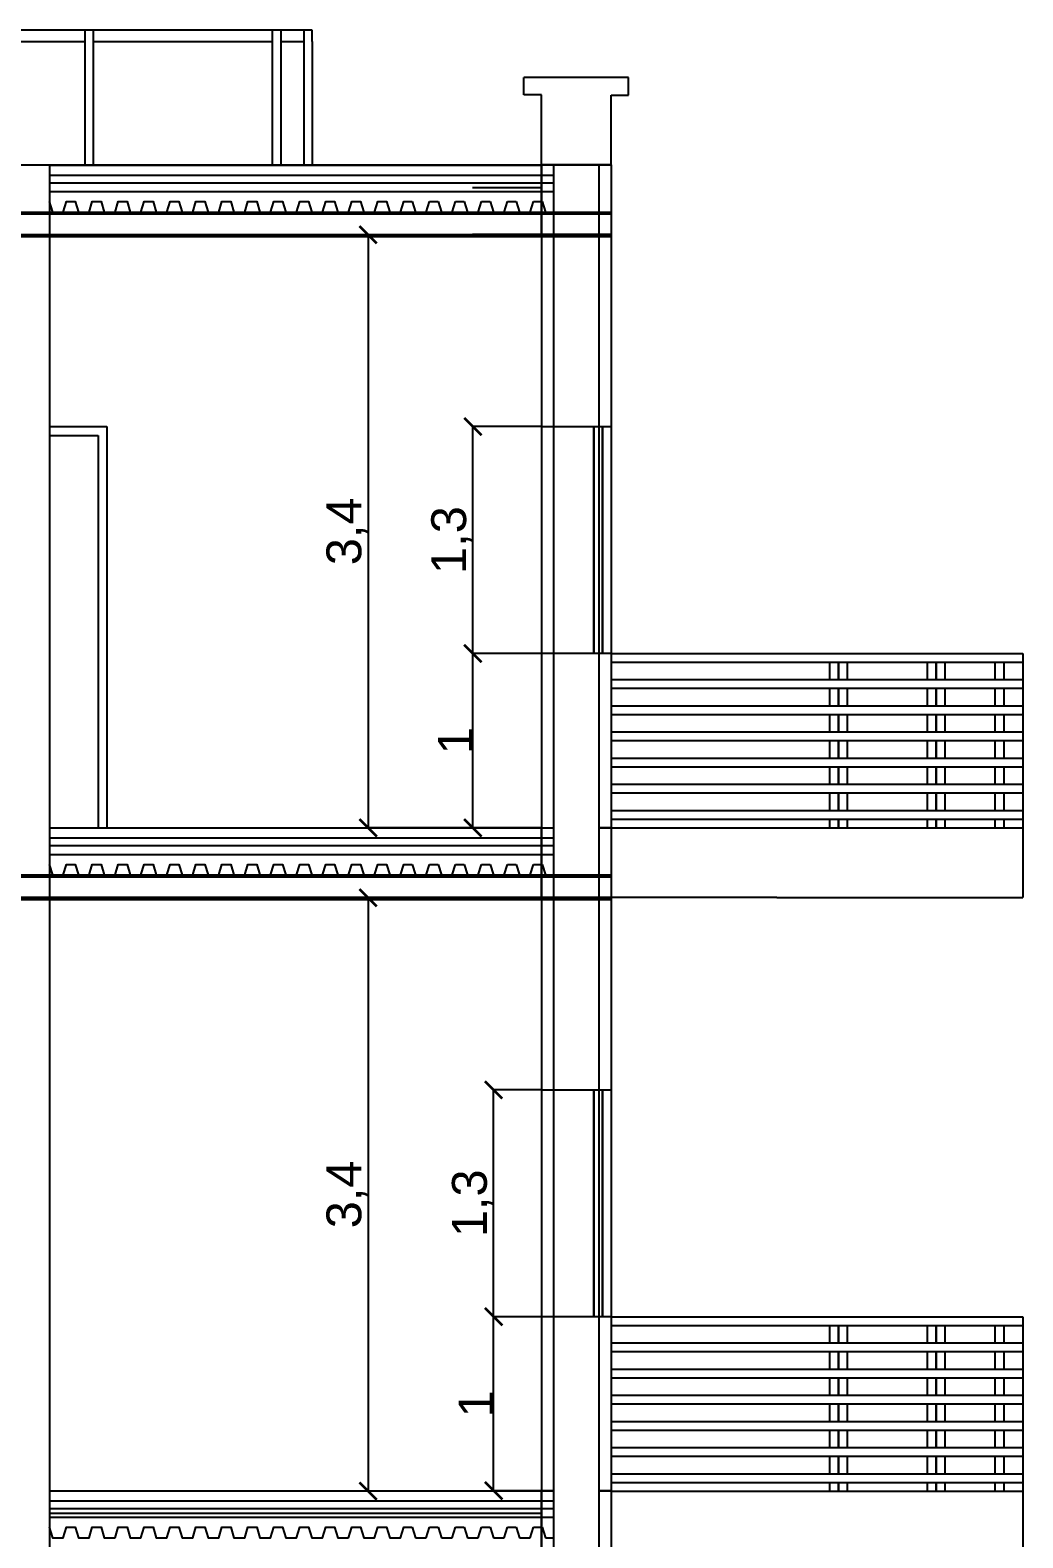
# Model space of a CAD drawing. Header units: millimetres. Extents: x 2459 to 3981, y 1231 to 4850.
# Drawn here: x 3828.92 to 3834.61, y 1247.75 to 1256.39 of the extents above; entities that cross this region are included whole.
import ezdxf

# ---------------------------------------------------------------- set-up
doc = ezdxf.new("R2010")
doc.units = ezdxf.units.MM
doc.styles.get("Standard").update_dxf_attribs({"font": 'arial.ttf'})
doc.dimstyles.new('Copia di ISO-25', dxfattribs={"dimtxt": 0.2, "dimasz": 0.1, "dimexe": 0, "dimexo": 0, "dimgap": 0, "dimtad": 3, "dimtxsty": 'Standard', "dimblk": 'ARCHTICK', "dimcen": -2.5, "dimclrd": 256, "dimclre": 256, "dimclrt": 256, "dimadec": 0, "dimazin": 0, "dimtfac": 1, "dimtmove": 2, "dimatfit": 3, "dimldrblk": 'ARCHTICK', "dimfxl": 1, "dimfxlon": 1, "dimtfillclr": 256, "dimlwd": -1, "dimlwe": -1, "dimarcsym": 0})

# ---------------------------------------------------------------- blocks, each defined once
blk = doc.blocks.new('_ArchTick')
at = {"color": 0, "linetype": 'ByBlock', "const_width": 0.15}
blk.add_lwpolyline([(-0.5, -0.5), (0.5, 0.5)], dxfattribs=at)
blk = doc.blocks.new('*D671')
at = {"ltscale": 0.01, "transparency": 16777216}
for p, q in [((3831.8548, 1251.4149), (3830.8616, 1251.4149)), ((3830.8616, 1251.4149), (3830.8616, 1248.0131)), ((3831.8548, 1248.0131), (3830.8616, 1248.0131))]:
    blk.add_line(p, q, dxfattribs=at)
at = {"layer": 'Defpoints', "color": 0, "linetype": 'Continuous', "lineweight": -3, "ltscale": 0.01, "transparency": 16777216}
for p in [(3831.8548, 1251.4149), (3830.8616, 1248.0131), (3831.8548, 1248.0131)]:
    blk.add_point(p, dxfattribs=at)
at = {"linetype": 'Continuous', "ltscale": 0.01, "transparency": 16777216, "xscale": 0.1, "yscale": 0.1, "zscale": 0.1}
for p, rotation in [((3830.8616, 1251.4149), 90), ((3830.8616, 1248.0131), 270)]:
    blk.add_blockref('_ArchTick', p, dxfattribs=dict(at, rotation=rotation))
at = {"linetype": 'Continuous', "lineweight": -3, "ltscale": 0.01, "transparency": 16777216, "insert": (3830.7415, 1249.714), "char_height": 0.2, "attachment_point": 5, "rotation": 90}
blk.add_mtext('3,4', dxfattribs=at)

msp = doc.modelspace()

# ---------------------------------------------------------------- linework, layer by layer
for p, q in [((3830.531861, 1256.388099), (3825.869755, 1256.388099)), ((3828.150179, 1256.323731), (3829.237437, 1256.323731)), ((3829.237437, 1256.388099), (3829.237437, 1256.323731)), ((3829.237437, 1256.323731), (3829.237437, 1255.615574)), ((3829.286566, 1256.388099), (3829.286566, 1256.323731)), ((3829.286566, 1256.323731), (3829.286566, 1255.615574)), ((3829.286566, 1256.323731), (3830.311733, 1256.323731)), ((3830.311733, 1256.388099), (3830.311733, 1256.323731)), ((3830.311733, 1256.323731), (3830.311733, 1255.615574)), ((3830.360862, 1256.388099), (3830.360862, 1256.323731)), ((3830.360862, 1256.323731), (3830.360862, 1255.615574)), ((3830.360862, 1256.323731), (3830.492598, 1256.323731)), ((3830.492598, 1256.388099), (3830.492598, 1256.323731)), ((3830.492598, 1256.323731), (3830.492598, 1255.615574)), ((3830.541727, 1256.388099), (3830.531861, 1256.388099)), ((3830.541727, 1256.323731), (3830.541727, 1256.388099)), ((3830.541727, 1256.323731), (3830.541727, 1255.615574)), ((3829.034815, 1255.615109), (3831.924815, 1255.615109)), ((3829.034815, 1255.557294), (3829.740302, 1255.557294)), ((3829.740302, 1255.557294), (3831.078851, 1255.557294)), ((3831.078851, 1255.557294), (3831.924815, 1255.557294)), ((3832.254815, 1255.616117), (3831.854815, 1255.616117)), ((3831.854815, 1255.616117), (3832.254815, 1255.616117)), ((3831.854815, 1255.216117), (3831.854815, 1255.616117)), ((3831.854815, 1255.615109), (3831.854815, 1255.355109)), ((3831.854815, 1255.615109), (3831.924815, 1255.615109)), ((3832.184815, 1255.615109), (3832.254815, 1255.615109)), ((3832.184815, 1255.615109), (3832.254815, 1255.615109)), ((3832.254815, 1255.616117), (3832.254815, 1255.216117)), ((3832.254815, 1255.615233), (3832.254815, 1255.215233)), ((3832.254815, 1255.615233), (3832.254815, 1255.215233)), ((3832.254815, 1255.615109), (3832.254815, 1255.215109)), ((3829.034815, 1255.513251), (3829.740302, 1255.513251)), ((3829.034815, 1255.463101), (3829.740302, 1255.463101)), ((3829.740302, 1255.513251), (3831.078851, 1255.513251)), ((3829.740302, 1255.463101), (3831.078851, 1255.463101)), ((3831.078851, 1255.513251), (3831.924815, 1255.513251)), ((3831.078851, 1255.463101), (3831.924815, 1255.463101)), ((3831.078851, 1255.405719), (3831.115045, 1255.405719)), ((3831.115045, 1255.405719), (3831.133632, 1255.345233)), ((3831.194965, 1255.345233), (3831.213553, 1255.405719)), ((3831.213553, 1255.405719), (3831.263892, 1255.405719)), ((3831.263892, 1255.405719), (3831.28248, 1255.345233)), ((3831.343813, 1255.345233), (3831.3624, 1255.405719)), ((3831.3624, 1255.405719), (3831.41274, 1255.405719)), ((3831.41274, 1255.405719), (3831.431327, 1255.345233)), ((3831.492661, 1255.345233), (3831.511248, 1255.405719)), ((3831.511248, 1255.405719), (3831.561588, 1255.405719)), ((3831.561588, 1255.405719), (3831.580175, 1255.345233)), ((3831.641509, 1255.345233), (3831.660096, 1255.405719)), ((3831.660096, 1255.405719), (3831.710436, 1255.405719)), ((3831.710436, 1255.405719), (3831.729023, 1255.345233)), ((3831.790356, 1255.345233), (3831.808943, 1255.405719)), ((3831.808943, 1255.405719), (3831.859283, 1255.405719)), ((3831.859283, 1255.405719), (3831.87787, 1255.345233)), ((3831.133632, 1255.345233), (3831.194965, 1255.345233)), ((3831.28248, 1255.345233), (3831.343813, 1255.345233)), ((3831.431327, 1255.345233), (3831.492661, 1255.345233)), ((3831.580175, 1255.345233), (3831.641509, 1255.345233)), ((3831.729023, 1255.345233), (3831.790356, 1255.345233)), ((3831.87787, 1255.345233), (3831.924815, 1255.345233)), ((3816.354815, 1255.215109), (3832.254815, 1255.215109)), ((3832.254815, 1255.215109), (3826.264815, 1255.215109)), ((3832.254815, 1255.216117), (3831.854815, 1255.216117)), ((3832.254815, 1255.216117), (3831.854815, 1255.216117)), ((3829.034815, 1251.815233), (3831.924815, 1251.815233)), ((3829.034815, 1251.815233), (3831.924815, 1251.815233)), ((3829.034815, 1251.757418), (3829.740302, 1251.757418)), ((3829.740302, 1251.757418), (3831.078851, 1251.757418)), ((3831.078851, 1251.757418), (3831.924815, 1251.757418)), ((3831.854815, 1251.415233), (3831.854815, 1251.815233)), ((3831.854815, 1251.815233), (3831.854815, 1251.555233)), ((3832.254815, 1251.815233), (3832.184815, 1251.815233)), ((3832.184815, 1251.815233), (3832.254815, 1251.815233)), ((3832.184815, 1251.815233), (3832.254815, 1251.815233)), ((3832.184815, 1251.815233), (3832.254815, 1251.815233)), ((3832.184815, 1251.815233), (3832.254815, 1251.815233)), ((3832.254815, 1251.815233), (3832.254815, 1251.415233)), ((3832.254815, 1251.815233), (3832.254815, 1251.415233)), ((3832.254815, 1251.815233), (3832.254815, 1251.415233)), ((3832.254815, 1251.815233), (3832.254815, 1251.415233)), ((3829.034815, 1251.713375), (3829.740302, 1251.713375)), ((3829.034815, 1251.663225), (3829.740302, 1251.663225)), ((3829.740302, 1251.713375), (3831.078851, 1251.713375)), ((3829.740302, 1251.663225), (3831.078851, 1251.663225)), ((3831.078851, 1251.713375), (3831.924815, 1251.713375)), ((3831.078851, 1251.663225), (3831.924815, 1251.663225)), ((3831.078851, 1251.605843), (3831.115045, 1251.605843)), ((3831.115045, 1251.605843), (3831.133632, 1251.545357)), ((3831.194965, 1251.545357), (3831.213553, 1251.605843)), ((3831.213553, 1251.605843), (3831.263892, 1251.605843)), ((3831.263892, 1251.605843), (3831.28248, 1251.545357)), ((3831.343813, 1251.545357), (3831.3624, 1251.605843)), ((3831.3624, 1251.605843), (3831.41274, 1251.605843)), ((3831.41274, 1251.605843), (3831.431327, 1251.545357)), ((3831.492661, 1251.545357), (3831.511248, 1251.605843)), ((3831.511248, 1251.605843), (3831.561588, 1251.605843)), ((3831.561588, 1251.605843), (3831.580175, 1251.545357)), ((3831.641509, 1251.545357), (3831.660096, 1251.605843)), ((3831.660096, 1251.605843), (3831.710436, 1251.605843)), ((3831.710436, 1251.605843), (3831.729023, 1251.545357)), ((3831.790356, 1251.545357), (3831.808943, 1251.605843)), ((3831.808943, 1251.605843), (3831.859283, 1251.605843)), ((3831.859283, 1251.605843), (3831.87787, 1251.545357)), ((3831.133632, 1251.545357), (3831.194965, 1251.545357)), ((3831.28248, 1251.545357), (3831.343813, 1251.545357)), ((3831.431327, 1251.545357), (3831.492661, 1251.545357)), ((3831.580175, 1251.545357), (3831.641509, 1251.545357)), ((3831.729023, 1251.545357), (3831.790356, 1251.545357)), ((3831.87787, 1251.545357), (3831.924815, 1251.545357)), ((3816.354815, 1251.415233), (3832.254815, 1251.415233)), ((3832.254815, 1251.415233), (3826.264815, 1251.415233)), ((3832.254815, 1251.415233), (3826.264815, 1251.415233)), ((3832.254815, 1251.415233), (3831.854815, 1251.415233)), ((3832.254815, 1251.415233), (3831.854815, 1251.415233)), ((3829.034815, 1248.015233), (3831.924815, 1248.015233)), ((3829.034815, 1247.957418), (3829.740302, 1247.957418)), ((3829.740302, 1247.957418), (3831.078851, 1247.957418)), ((3831.078851, 1247.957418), (3831.924815, 1247.957418)), ((3831.924815, 1248.015233), (3831.854815, 1248.015233)), ((3831.854815, 1248.015233), (3831.924815, 1248.015233)), ((3831.854815, 1247.615233), (3831.854815, 1248.015233)), ((3831.854815, 1248.015233), (3831.854815, 1247.755233)), ((3831.854815, 1248.015233), (3831.924815, 1248.015233)), ((3832.254815, 1248.015233), (3832.184815, 1248.015233)), ((3832.184815, 1248.015233), (3832.254815, 1248.015233)), ((3832.184815, 1248.015233), (3832.254815, 1248.015233)), ((3832.184815, 1248.015233), (3832.254815, 1248.015233)), ((3832.254815, 1248.015233), (3832.254815, 1247.615233)), ((3832.254815, 1248.015233), (3832.254815, 1247.615233)), ((3829.034815, 1247.913375), (3829.740302, 1247.913375)), ((3829.034815, 1247.863225), (3829.740302, 1247.863225)), ((3829.740302, 1247.913375), (3831.078851, 1247.913375)), ((3829.740302, 1247.863225), (3831.078851, 1247.863225)), ((3831.078851, 1247.913375), (3831.924815, 1247.913375)), ((3831.078851, 1247.863225), (3831.924815, 1247.863225)), ((3831.078851, 1247.805843), (3831.115045, 1247.805843)), ((3831.115045, 1247.805843), (3831.133632, 1247.745357)), ((3831.194965, 1247.745357), (3831.213553, 1247.805843)), ((3831.213553, 1247.805843), (3831.263892, 1247.805843)), ((3831.263892, 1247.805843), (3831.28248, 1247.745357)), ((3831.343813, 1247.745357), (3831.3624, 1247.805843)), ((3831.3624, 1247.805843), (3831.41274, 1247.805843)), ((3831.41274, 1247.805843), (3831.431327, 1247.745357)), ((3831.492661, 1247.745357), (3831.511248, 1247.805843)), ((3831.511248, 1247.805843), (3831.561588, 1247.805843)), ((3831.561588, 1247.805843), (3831.580175, 1247.745357)), ((3831.641509, 1247.745357), (3831.660096, 1247.805843)), ((3831.660096, 1247.805843), (3831.710436, 1247.805843)), ((3831.710436, 1247.805843), (3831.729023, 1247.745357)), ((3831.790356, 1247.745357), (3831.808943, 1247.805843)), ((3831.808943, 1247.805843), (3831.859283, 1247.805843)), ((3831.859283, 1247.805843), (3831.87787, 1247.745357)), ((3831.133632, 1247.745357), (3831.194965, 1247.745357)), ((3831.28248, 1247.745357), (3831.343813, 1247.745357)), ((3831.431327, 1247.745357), (3831.492661, 1247.745357)), ((3831.580175, 1247.745357), (3831.641509, 1247.745357)), ((3831.729023, 1247.745357), (3831.790356, 1247.745357)), ((3831.87787, 1247.745357), (3831.924815, 1247.745357))]:
    msp.add_line(p, q)
at = {"ltscale": 0.01}
for p, q in [((3832.354815, 1256.11614), (3831.754815, 1256.11614)), ((3831.754815, 1256.017047), (3831.754815, 1256.11614)), ((3832.354815, 1256.01614), (3832.354815, 1256.11614)), ((3831.854815, 1256.017047), (3831.754815, 1256.017047)), ((3831.854815, 1255.615233), (3831.854815, 1256.017047)), ((3832.254815, 1255.61614), (3832.254815, 1256.01614)), ((3832.254815, 1256.01614), (3832.354815, 1256.01614)), ((3816.354815, 1255.615233), (3832.254815, 1255.61614)), ((3825.869755, 1255.615776), (3831.459755, 1255.615465)), ((3825.869755, 1255.615776), (3831.854815, 1255.615776)), ((3829.034815, 1255.615109), (3831.924815, 1255.615109)), ((3829.034815, 1255.614955), (3831.854815, 1255.614798)), ((3831.854815, 1255.615776), (3831.854815, 1255.215776)), ((3831.854815, 1255.614798), (3831.854815, 1255.355109)), ((3832.184815, 1255.615109), (3832.254815, 1255.615109)), ((3832.254815, 1255.61614), (3832.254815, 1240.865233)), ((3831.459755, 1255.485776), (3831.854815, 1255.485776)), ((3832.254815, 1255.215109), (3815.954815, 1255.215109)), ((3832.254815, 1255.215233), (3816.354815, 1255.215233)), ((3825.869755, 1255.215776), (3831.459755, 1255.215776)), ((3831.854815, 1255.215233), (3830.861643, 1255.215233)), ((3830.861643, 1255.215233), (3830.861643, 1251.815233)), ((3831.854815, 1255.215776), (3831.459755, 1255.215776)), ((3831.854815, 1255.215233), (3831.854815, 1251.815233)), ((3829.034815, 1254.115233), (3829.364815, 1254.115233)), ((3829.364815, 1254.115233), (3829.364815, 1251.815233)), ((3829.364815, 1254.115233), (3829.364815, 1251.815233)), ((3831.854815, 1254.115233), (3831.462404, 1254.115233)), ((3831.462404, 1252.815233), (3831.462404, 1254.115233)), ((3831.854815, 1254.115233), (3832.254815, 1254.115233)), ((3832.154815, 1254.115233), (3832.154815, 1252.815233)), ((3832.154815, 1252.815233), (3832.154815, 1254.115233)), ((3832.204815, 1254.115233), (3832.204815, 1252.815233)), ((3832.204815, 1252.815233), (3832.204815, 1254.115233)), ((3832.254815, 1254.115233), (3832.254815, 1252.815233)), ((3829.034815, 1254.065233), (3829.314815, 1254.065233)), ((3829.314815, 1254.065233), (3829.314815, 1251.815233)), ((3831.854815, 1252.815233), (3831.462404, 1252.815233)), ((3831.462404, 1251.815233), (3831.462404, 1252.815233)), ((3831.854815, 1252.815233), (3831.462404, 1252.815233)), ((3832.254815, 1252.815233), (3831.854815, 1252.815233)), ((3832.254815, 1252.815233), (3834.614815, 1252.815233, 1)), ((3833.507968, 1252.815233, 0.101277), (3833.557968, 1252.815233, 0.101277)), ((3833.557968, 1252.815233, 0.101277), (3833.607968, 1252.815233, 0.101277)), ((3834.067976, 1252.815233, 0.101277), (3834.117976, 1252.815233, 0.101277)), ((3834.117976, 1252.815233, 0.101277), (3834.167976, 1252.815233, 0.101277)), ((3834.455772, 1252.815233, 0.101277), (3834.505772, 1252.815233, 0.101277)), ((3834.614815, 1252.815233, 1), (3834.614815, 1251.415233, 1)), ((3832.254815, 1252.765233), (3833.154815, 1252.765233, 0.381356)), ((3833.154815, 1252.765233, 0.381356), (3833.204815, 1252.765233, 0.402542)), ((3833.204815, 1252.765233, 0.402542), (3834.614815, 1252.765233, 1)), ((3833.507968, 1252.665233, 0.251231), (3833.507968, 1252.765233, 0.151262)), ((3833.557968, 1252.765233, 0.102336), (3833.557968, 1252.665233, 0.104454)), ((3833.557968, 1252.665233, 0.251231), (3833.557968, 1252.765233, 0.151262)), ((3833.607968, 1252.765233, 0.102336), (3833.607968, 1252.665233, 0.104454)), ((3834.067976, 1252.665233, 0.251231), (3834.067976, 1252.765233, 0.151262)), ((3834.117976, 1252.765233, 0.102336), (3834.117976, 1252.665233, 0.104454)), ((3834.117976, 1252.665233, 0.251231), (3834.117976, 1252.765233, 0.151262)), ((3834.167976, 1252.765233, 0.102336), (3834.167976, 1252.665233, 0.104454)), ((3834.455772, 1252.665233, 0.251231), (3834.455772, 1252.765233, 0.151262)), ((3834.505772, 1252.765233, 0.102336), (3834.505772, 1252.665233, 0.104454)), ((3832.254815, 1252.665233), (3833.154815, 1252.665233, 0.381356)), ((3832.254815, 1252.665233), (3833.154815, 1252.665233, 0.381356)), ((3832.254815, 1252.615233), (3833.154815, 1252.615233, 0.381356)), ((3833.154815, 1252.665233, 0.381356), (3833.204815, 1252.665233, 0.402542)), ((3833.154815, 1252.615233, 0.381356), (3833.204815, 1252.615233, 0.402542)), ((3833.204815, 1252.665233, 0.402542), (3834.614815, 1252.665233, 1)), ((3833.204815, 1252.665233, 0.402542), (3834.614815, 1252.665233, 1)), ((3833.204815, 1252.615233, 0.402542), (3834.614815, 1252.615233, 1)), ((3833.507968, 1252.515233, 0.401184), (3833.507968, 1252.615233, 0.301215)), ((3833.557968, 1252.615233, 0.105513), (3833.557968, 1252.515233, 0.107631)), ((3833.557968, 1252.515233, 0.401184), (3833.557968, 1252.615233, 0.301215)), ((3833.607968, 1252.615233, 0.105513), (3833.607968, 1252.515233, 0.107631)), ((3834.067976, 1252.515233, 0.401184), (3834.067976, 1252.615233, 0.301215)), ((3834.117976, 1252.615233, 0.105513), (3834.117976, 1252.515233, 0.107631)), ((3834.117976, 1252.515233, 0.401184), (3834.117976, 1252.615233, 0.301215)), ((3834.167976, 1252.615233, 0.105513), (3834.167976, 1252.515233, 0.107631)), ((3834.455772, 1252.515233, 0.401184), (3834.455772, 1252.615233, 0.301215)), ((3834.505772, 1252.615233, 0.105513), (3834.505772, 1252.515233, 0.107631)), ((3832.254815, 1252.515233), (3833.154815, 1252.515233, 0.381356)), ((3832.254815, 1252.515233), (3833.154815, 1252.515233, 0.381356)), ((3832.254815, 1252.465233), (3833.154815, 1252.465233, 0.381356)), ((3833.154815, 1252.515233, 0.381356), (3833.204815, 1252.515233, 0.402542)), ((3833.154815, 1252.465233, 0.381356), (3833.204815, 1252.465233, 0.402542)), ((3833.204815, 1252.515233, 0.402542), (3834.614815, 1252.515233, 1)), ((3833.204815, 1252.515233, 0.402542), (3834.614815, 1252.515233, 1)), ((3833.204815, 1252.465233, 0.402542), (3834.614815, 1252.465233, 1)), ((3833.507968, 1252.365233, 0.551138), (3833.507968, 1252.465233, 0.451169)), ((3833.557968, 1252.465233, 0.10869), (3833.557968, 1252.365233, 0.110808)), ((3833.557968, 1252.365233, 0.551138), (3833.557968, 1252.465233, 0.451169)), ((3833.607968, 1252.465233, 0.10869), (3833.607968, 1252.365233, 0.110808)), ((3834.067976, 1252.365233, 0.551138), (3834.067976, 1252.465233, 0.451169)), ((3834.117976, 1252.465233, 0.10869), (3834.117976, 1252.365233, 0.110808)), ((3834.117976, 1252.365233, 0.551138), (3834.117976, 1252.465233, 0.451169)), ((3834.167976, 1252.465233, 0.10869), (3834.167976, 1252.365233, 0.110808)), ((3834.455772, 1252.365233, 0.551138), (3834.455772, 1252.465233, 0.451169)), ((3834.505772, 1252.465233, 0.10869), (3834.505772, 1252.365233, 0.110808)), ((3832.254815, 1252.365233), (3833.154815, 1252.365233, 0.381356)), ((3832.254815, 1252.365233), (3833.154815, 1252.365233, 0.381356)), ((3833.154815, 1252.365233, 0.381356), (3833.204815, 1252.365233, 0.402542)), ((3833.204815, 1252.365233, 0.402542), (3834.614815, 1252.365233, 1)), ((3833.204815, 1252.365233, 0.402542), (3834.614815, 1252.365233, 1)), ((3832.254815, 1252.315233), (3833.154815, 1252.315233, 0.381356)), ((3833.154815, 1252.315233, 0.381356), (3833.204815, 1252.315233, 0.402542)), ((3833.204815, 1252.315233, 0.402542), (3834.614815, 1252.315233, 1)), ((3833.507968, 1252.215233, 0.701091), (3833.507968, 1252.315233, 0.601122)), ((3833.557968, 1252.315233, 0.111867), (3833.557968, 1252.215233, 0.113985)), ((3833.557968, 1252.215233, 0.701091), (3833.557968, 1252.315233, 0.601122)), ((3833.607968, 1252.315233, 0.111867), (3833.607968, 1252.215233, 0.113985)), ((3834.067976, 1252.215233, 0.701091), (3834.067976, 1252.315233, 0.601122)), ((3834.117976, 1252.315233, 0.111867), (3834.117976, 1252.215233, 0.113985)), ((3834.117976, 1252.215233, 0.701091), (3834.117976, 1252.315233, 0.601122)), ((3834.167976, 1252.315233, 0.111867), (3834.167976, 1252.215233, 0.113985)), ((3834.455772, 1252.215233, 0.701091), (3834.455772, 1252.315233, 0.601122)), ((3834.505772, 1252.315233, 0.111867), (3834.505772, 1252.215233, 0.113985)), ((3832.254815, 1252.215233), (3833.154815, 1252.215233, 0.381356)), ((3832.254815, 1252.215233), (3833.154815, 1252.215233, 0.381356)), ((3833.154815, 1252.215233, 0.381356), (3833.204815, 1252.215233, 0.402542)), ((3833.204815, 1252.215233, 0.402542), (3834.614815, 1252.215233, 1)), ((3833.204815, 1252.215233, 0.402542), (3834.614815, 1252.215233, 1)), ((3832.254815, 1252.165233), (3833.154815, 1252.165233, 0.381356)), ((3833.154815, 1252.165233, 0.381356), (3833.204815, 1252.165233, 0.402542)), ((3833.204815, 1252.165233, 0.402542), (3834.614815, 1252.165233, 1)), ((3833.507968, 1252.065233, 0.851045), (3833.507968, 1252.165233, 0.751076)), ((3833.557968, 1252.165233, 0.115044), (3833.557968, 1252.065233, 0.117162)), ((3833.557968, 1252.065233, 0.851045), (3833.557968, 1252.165233, 0.751076)), ((3833.607968, 1252.165233, 0.115044), (3833.607968, 1252.065233, 0.117162)), ((3834.067976, 1252.065233, 0.851045), (3834.067976, 1252.165233, 0.751076)), ((3834.117976, 1252.165233, 0.115044), (3834.117976, 1252.065233, 0.117162)), ((3834.117976, 1252.065233, 0.851045), (3834.117976, 1252.165233, 0.751076)), ((3834.167976, 1252.165233, 0.115044), (3834.167976, 1252.065233, 0.117162)), ((3834.455772, 1252.065233, 0.851045), (3834.455772, 1252.165233, 0.751076)), ((3834.505772, 1252.165233, 0.115044), (3834.505772, 1252.065233, 0.117162)), ((3832.254815, 1252.065233), (3833.154815, 1252.065233, 0.381356)), ((3832.254815, 1252.065233), (3833.154815, 1252.065233, 0.381356)), ((3832.254815, 1252.015233), (3833.154815, 1252.015233, 0.381356)), ((3833.154815, 1252.065233, 0.381356), (3833.204815, 1252.065233, 0.402542)), ((3833.154815, 1252.015233, 0.381356), (3833.204815, 1252.015233, 0.402542)), ((3833.204815, 1252.065233, 0.402542), (3834.614815, 1252.065233, 1)), ((3833.204815, 1252.065233, 0.402542), (3834.614815, 1252.065233, 1)), ((3833.204815, 1252.015233, 0.402542), (3834.614815, 1252.015233, 1)), ((3833.507968, 1251.915233, 1.000998), (3833.507968, 1252.015233, 0.901029)), ((3833.557968, 1252.015233, 0.118221), (3833.557968, 1251.915233, 0.120339)), ((3833.557968, 1251.915233, 1.000998), (3833.557968, 1252.015233, 0.901029)), ((3833.607968, 1252.015233, 0.118221), (3833.607968, 1251.915233, 0.120339)), ((3834.067976, 1251.915233, 1.000998), (3834.067976, 1252.015233, 0.901029)), ((3834.117976, 1252.015233, 0.118221), (3834.117976, 1251.915233, 0.120339)), ((3834.117976, 1251.915233, 1.000998), (3834.117976, 1252.015233, 0.901029)), ((3834.167976, 1252.015233, 0.118221), (3834.167976, 1251.915233, 0.120339)), ((3834.455772, 1251.915233, 1.000998), (3834.455772, 1252.015233, 0.901029)), ((3834.505772, 1252.015233, 0.118221), (3834.505772, 1251.915233, 0.120339)), ((3832.254815, 1251.915233), (3833.154815, 1251.915233, 0.381356)), ((3832.254815, 1251.915233), (3833.154815, 1251.915233, 0.381356)), ((3833.154815, 1251.915233, 0.381356), (3833.204815, 1251.915233, 0.402542)), ((3833.204815, 1251.915233, 0.402542), (3834.614815, 1251.915233, 1)), ((3833.204815, 1251.915233, 0.402542), (3834.614815, 1251.915233, 1)), ((3832.254815, 1251.865233), (3833.154815, 1251.865233, 0.381356)), ((3833.154815, 1251.865233, 0.381356), (3833.204815, 1251.865233, 0.402542)), ((3833.204815, 1251.865233, 0.402542), (3834.614815, 1251.865233, 1)), ((3833.507968, 1251.814923, 1.101277), (3833.507968, 1251.865233, 1.050983)), ((3833.557968, 1251.865233, 0.121398), (3833.557968, 1251.814923, 0.122464)), ((3833.557968, 1251.814923, 1.101277), (3833.557968, 1251.865233, 1.050983)), ((3833.607968, 1251.865233, 0.121398), (3833.607968, 1251.814923, 0.122464)), ((3834.067976, 1251.814923, 1.101277), (3834.067976, 1251.865233, 1.050983)), ((3834.117976, 1251.865233, 0.121398), (3834.117976, 1251.814923, 0.122464)), ((3834.117976, 1251.814923, 1.101277), (3834.117976, 1251.865233, 1.050983)), ((3834.167976, 1251.865233, 0.121398), (3834.167976, 1251.814923, 0.122464)), ((3834.455772, 1251.814923, 1.101277), (3834.455772, 1251.865233, 1.050983)), ((3834.505772, 1251.865233, 0.121398), (3834.505772, 1251.814923, 0.122464)), ((3829.034815, 1251.815233, -0.012898), (3831.924815, 1251.815233, -0.026355)), ((3829.034815, 1251.815233), (3831.924815, 1251.815233)), ((3829.034815, 1251.815079), (3831.854815, 1251.814923)), ((3829.034815, 1251.814923), (3831.924815, 1251.814923)), ((3829.034815, 1251.814769), (3831.854815, 1251.814612)), ((3831.854815, 1251.815233), (3830.861643, 1251.815233)), ((3831.461099, 1251.815233), (3831.924815, 1251.815233)), ((3831.461099, 1251.815233), (3831.924815, 1251.815233)), ((3831.461099, 1251.815233), (3831.924815, 1251.815233)), ((3831.461099, 1251.815233), (3831.924815, 1251.815233)), ((3831.854815, 1251.815233), (3831.462404, 1251.815233)), ((3831.854815, 1251.814923), (3831.854815, 1251.555233)), ((3831.854815, 1251.814612), (3831.854815, 1251.414923)), ((3832.184815, 1251.815233, -0.027566), (3832.254815, 1251.815233, -0.027892)), ((3832.184815, 1251.815233), (3832.254815, 1251.815233)), ((3832.184815, 1251.814923), (3832.254815, 1251.814923)), ((3832.254815, 1251.814923), (3833.154815, 1251.814923, 0.381356)), ((3833.154815, 1251.814923, 0.381356), (3833.204815, 1251.814923, 0.402542)), ((3833.204815, 1251.814923, 0.402542), (3834.614815, 1251.814923, 1)), ((3832.254815, 1251.415233), (3815.954815, 1251.415233)), ((3831.854815, 1251.415233), (3831.854815, 1248.015233)), ((3833.204815, 1251.415233, 0.402542), (3832.254815, 1251.415233, 0.402542)), ((3833.204815, 1251.415233, 0.402542), (3834.614815, 1251.415233, 1)), ((3831.854815, 1251.313062), (3831.854815, 1248.013062)), ((3831.854815, 1250.313062), (3831.581114, 1250.313062)), ((3831.581114, 1249.013062), (3831.581114, 1250.313062)), ((3831.854815, 1250.313062), (3832.254815, 1250.313062)), ((3832.154815, 1250.313062), (3832.154815, 1249.013062)), ((3832.154815, 1249.013062), (3832.154815, 1250.313062)), ((3832.204815, 1250.313062), (3832.204815, 1249.013062)), ((3832.204815, 1249.013062), (3832.204815, 1250.313062)), ((3832.254815, 1250.313062), (3832.254815, 1249.013062)), ((3831.854815, 1249.013062), (3831.581114, 1249.013062)), ((3831.581114, 1248.015233), (3831.581114, 1249.013062)), ((3831.854815, 1249.013062), (3831.581114, 1249.013062)), ((3832.254815, 1249.013062), (3831.854815, 1249.013062)), ((3831.854815, 1249.013062), (3831.854815, 1248.013062)), ((3832.254815, 1249.013062), (3834.614815, 1249.013062, 1)), ((3833.507968, 1249.013062, 0.101277), (3833.557968, 1249.013062, 0.101277)), ((3833.557968, 1249.013062, 0.101277), (3833.607968, 1249.013062, 0.101277)), ((3834.067976, 1249.013062, 0.101277), (3834.117976, 1249.013062, 0.101277)), ((3834.117976, 1249.013062, 0.101277), (3834.167976, 1249.013062, 0.101277)), ((3834.455772, 1249.013062, 0.101277), (3834.505772, 1249.013062, 0.101277)), ((3834.614815, 1249.013062, 1), (3834.614815, 1247.613062, 1)), ((3832.254815, 1248.963062), (3833.154815, 1248.963062, 0.381356)), ((3833.154815, 1248.963062, 0.381356), (3833.204815, 1248.963062, 0.402542)), ((3833.204815, 1248.963062, 0.402542), (3834.614815, 1248.963062, 1)), ((3833.507968, 1248.863062, 0.251231), (3833.507968, 1248.963062, 0.151262)), ((3833.557968, 1248.963062, 0.102336), (3833.557968, 1248.863062, 0.104454)), ((3833.557968, 1248.863062, 0.251231), (3833.557968, 1248.963062, 0.151262)), ((3833.607968, 1248.963062, 0.102336), (3833.607968, 1248.863062, 0.104454)), ((3834.067976, 1248.863062, 0.251231), (3834.067976, 1248.963062, 0.151262)), ((3834.117976, 1248.963062, 0.102336), (3834.117976, 1248.863062, 0.104454)), ((3834.117976, 1248.863062, 0.251231), (3834.117976, 1248.963062, 0.151262)), ((3834.167976, 1248.963062, 0.102336), (3834.167976, 1248.863062, 0.104454)), ((3834.455772, 1248.863062, 0.251231), (3834.455772, 1248.963062, 0.151262)), ((3834.505772, 1248.963062, 0.102336), (3834.505772, 1248.863062, 0.104454)), ((3832.254815, 1248.863062), (3833.154815, 1248.863062, 0.381356)), ((3832.254815, 1248.863062), (3833.154815, 1248.863062, 0.381356)), ((3832.254815, 1248.813062), (3833.154815, 1248.813062, 0.381356)), ((3833.154815, 1248.863062, 0.381356), (3833.204815, 1248.863062, 0.402542)), ((3833.154815, 1248.813062, 0.381356), (3833.204815, 1248.813062, 0.402542)), ((3833.204815, 1248.863062, 0.402542), (3834.614815, 1248.863062, 1)), ((3833.204815, 1248.863062, 0.402542), (3834.614815, 1248.863062, 1)), ((3833.204815, 1248.813062, 0.402542), (3834.614815, 1248.813062, 1)), ((3833.507968, 1248.713062, 0.401184), (3833.507968, 1248.813062, 0.301215)), ((3833.557968, 1248.813062, 0.105513), (3833.557968, 1248.713062, 0.107631)), ((3833.557968, 1248.713062, 0.401184), (3833.557968, 1248.813062, 0.301215)), ((3833.607968, 1248.813062, 0.105513), (3833.607968, 1248.713062, 0.107631)), ((3834.067976, 1248.713062, 0.401184), (3834.067976, 1248.813062, 0.301215)), ((3834.117976, 1248.813062, 0.105513), (3834.117976, 1248.713062, 0.107631)), ((3834.117976, 1248.713062, 0.401184), (3834.117976, 1248.813062, 0.301215)), ((3834.167976, 1248.813062, 0.105513), (3834.167976, 1248.713062, 0.107631)), ((3834.455772, 1248.713062, 0.401184), (3834.455772, 1248.813062, 0.301215)), ((3834.505772, 1248.813062, 0.105513), (3834.505772, 1248.713062, 0.107631)), ((3832.254815, 1248.713062), (3833.154815, 1248.713062, 0.381356)), ((3832.254815, 1248.713062), (3833.154815, 1248.713062, 0.381356)), ((3833.154815, 1248.713062, 0.381356), (3833.204815, 1248.713062, 0.402542)), ((3833.204815, 1248.713062, 0.402542), (3834.614815, 1248.713062, 1)), ((3833.204815, 1248.713062, 0.402542), (3834.614815, 1248.713062, 1)), ((3832.254815, 1248.663062), (3833.154815, 1248.663062, 0.381356)), ((3833.154815, 1248.663062, 0.381356), (3833.204815, 1248.663062, 0.402542)), ((3833.204815, 1248.663062, 0.402542), (3834.614815, 1248.663062, 1)), ((3833.507968, 1248.563062, 0.551138), (3833.507968, 1248.663062, 0.451169)), ((3833.557968, 1248.663062, 0.10869), (3833.557968, 1248.563062, 0.110808)), ((3833.557968, 1248.563062, 0.551138), (3833.557968, 1248.663062, 0.451169)), ((3833.607968, 1248.663062, 0.10869), (3833.607968, 1248.563062, 0.110808)), ((3834.067976, 1248.563062, 0.551138), (3834.067976, 1248.663062, 0.451169)), ((3834.117976, 1248.663062, 0.10869), (3834.117976, 1248.563062, 0.110808)), ((3834.117976, 1248.563062, 0.551138), (3834.117976, 1248.663062, 0.451169)), ((3834.167976, 1248.663062, 0.10869), (3834.167976, 1248.563062, 0.110808)), ((3834.455772, 1248.563062, 0.551138), (3834.455772, 1248.663062, 0.451169)), ((3834.505772, 1248.663062, 0.10869), (3834.505772, 1248.563062, 0.110808)), ((3832.254815, 1248.563062), (3833.154815, 1248.563062, 0.381356)), ((3832.254815, 1248.563062), (3833.154815, 1248.563062, 0.381356)), ((3833.154815, 1248.563062, 0.381356), (3833.204815, 1248.563062, 0.402542)), ((3833.204815, 1248.563062, 0.402542), (3834.614815, 1248.563062, 1)), ((3833.204815, 1248.563062, 0.402542), (3834.614815, 1248.563062, 1)), ((3832.254815, 1248.513062), (3833.154815, 1248.513062, 0.381356)), ((3833.154815, 1248.513062, 0.381356), (3833.204815, 1248.513062, 0.402542)), ((3833.204815, 1248.513062, 0.402542), (3834.614815, 1248.513062, 1)), ((3833.507968, 1248.413062, 0.701091), (3833.507968, 1248.513062, 0.601122)), ((3833.557968, 1248.513062, 0.111867), (3833.557968, 1248.413062, 0.113985)), ((3833.557968, 1248.413062, 0.701091), (3833.557968, 1248.513062, 0.601122)), ((3833.607968, 1248.513062, 0.111867), (3833.607968, 1248.413062, 0.113985)), ((3834.067976, 1248.413062, 0.701091), (3834.067976, 1248.513062, 0.601122)), ((3834.117976, 1248.513062, 0.111867), (3834.117976, 1248.413062, 0.113985)), ((3834.117976, 1248.413062, 0.701091), (3834.117976, 1248.513062, 0.601122)), ((3834.167976, 1248.513062, 0.111867), (3834.167976, 1248.413062, 0.113985)), ((3834.455772, 1248.413062, 0.701091), (3834.455772, 1248.513062, 0.601122)), ((3834.505772, 1248.513062, 0.111867), (3834.505772, 1248.413062, 0.113985)), ((3832.254815, 1248.413062), (3833.154815, 1248.413062, 0.381356)), ((3832.254815, 1248.413062), (3833.154815, 1248.413062, 0.381356)), ((3833.154815, 1248.413062, 0.381356), (3833.204815, 1248.413062, 0.402542)), ((3833.204815, 1248.413062, 0.402542), (3834.614815, 1248.413062, 1)), ((3833.204815, 1248.413062, 0.402542), (3834.614815, 1248.413062, 1)), ((3832.254815, 1248.363062), (3833.154815, 1248.363062, 0.381356)), ((3833.154815, 1248.363062, 0.381356), (3833.204815, 1248.363062, 0.402542)), ((3833.204815, 1248.363062, 0.402542), (3834.614815, 1248.363062, 1)), ((3833.507968, 1248.263062, 0.851045), (3833.507968, 1248.363062, 0.751076)), ((3833.557968, 1248.363062, 0.115044), (3833.557968, 1248.263062, 0.117162)), ((3833.557968, 1248.263062, 0.851045), (3833.557968, 1248.363062, 0.751076)), ((3833.607968, 1248.363062, 0.115044), (3833.607968, 1248.263062, 0.117162)), ((3834.067976, 1248.263062, 0.851045), (3834.067976, 1248.363062, 0.751076)), ((3834.117976, 1248.363062, 0.115044), (3834.117976, 1248.263062, 0.117162)), ((3834.117976, 1248.263062, 0.851045), (3834.117976, 1248.363062, 0.751076)), ((3834.167976, 1248.363062, 0.115044), (3834.167976, 1248.263062, 0.117162)), ((3834.455772, 1248.263062, 0.851045), (3834.455772, 1248.363062, 0.751076)), ((3834.505772, 1248.363062, 0.115044), (3834.505772, 1248.263062, 0.117162)), ((3832.254815, 1248.263062), (3833.154815, 1248.263062, 0.381356)), ((3832.254815, 1248.263062), (3833.154815, 1248.263062, 0.381356)), ((3832.254815, 1248.213062), (3833.154815, 1248.213062, 0.381356)), ((3833.154815, 1248.263062, 0.381356), (3833.204815, 1248.263062, 0.402542)), ((3833.154815, 1248.213062, 0.381356), (3833.204815, 1248.213062, 0.402542)), ((3833.204815, 1248.263062, 0.402542), (3834.614815, 1248.263062, 1)), ((3833.204815, 1248.263062, 0.402542), (3834.614815, 1248.263062, 1)), ((3833.204815, 1248.213062, 0.402542), (3834.614815, 1248.213062, 1)), ((3833.507968, 1248.113062, 1.000998), (3833.507968, 1248.213062, 0.901029)), ((3833.557968, 1248.213062, 0.118221), (3833.557968, 1248.113062, 0.120339)), ((3833.557968, 1248.113062, 1.000998), (3833.557968, 1248.213062, 0.901029)), ((3833.607968, 1248.213062, 0.118221), (3833.607968, 1248.113062, 0.120339)), ((3834.067976, 1248.113062, 1.000998), (3834.067976, 1248.213062, 0.901029)), ((3834.117976, 1248.213062, 0.118221), (3834.117976, 1248.113062, 0.120339)), ((3834.117976, 1248.113062, 1.000998), (3834.117976, 1248.213062, 0.901029)), ((3834.167976, 1248.213062, 0.118221), (3834.167976, 1248.113062, 0.120339)), ((3834.455772, 1248.113062, 1.000998), (3834.455772, 1248.213062, 0.901029)), ((3834.505772, 1248.213062, 0.118221), (3834.505772, 1248.113062, 0.120339)), ((3832.254815, 1248.113062), (3833.154815, 1248.113062, 0.381356)), ((3832.254815, 1248.113062), (3833.154815, 1248.113062, 0.381356)), ((3833.154815, 1248.113062, 0.381356), (3833.204815, 1248.113062, 0.402542)), ((3833.204815, 1248.113062, 0.402542), (3834.614815, 1248.113062, 1)), ((3833.204815, 1248.113062, 0.402542), (3834.614815, 1248.113062, 1)), ((3832.254815, 1248.063062), (3833.154815, 1248.063062, 0.381356)), ((3833.154815, 1248.063062, 0.381356), (3833.204815, 1248.063062, 0.402542)), ((3833.204815, 1248.063062, 0.402542), (3834.614815, 1248.063062, 1)), ((3833.507968, 1248.012751, 1.101277), (3833.507968, 1248.063062, 1.050983)), ((3833.557968, 1248.063062, 0.121398), (3833.557968, 1248.012751, 0.122464)), ((3833.557968, 1248.012751, 1.101277), (3833.557968, 1248.063062, 1.050983)), ((3833.607968, 1248.063062, 0.121398), (3833.607968, 1248.012751, 0.122464)), ((3834.067976, 1248.012751, 1.101277), (3834.067976, 1248.063062, 1.050983)), ((3834.117976, 1248.063062, 0.121398), (3834.117976, 1248.012751, 0.122464)), ((3834.117976, 1248.012751, 1.101277), (3834.117976, 1248.063062, 1.050983)), ((3834.167976, 1248.063062, 0.121398), (3834.167976, 1248.012751, 0.122464)), ((3834.455772, 1248.012751, 1.101277), (3834.455772, 1248.063062, 1.050983)), ((3834.505772, 1248.063062, 0.121398), (3834.505772, 1248.012751, 0.122464)), ((3829.034815, 1248.015233), (3831.924815, 1248.015233)), ((3829.034815, 1248.015233), (3831.924815, 1248.015233)), ((3829.034815, 1248.015079), (3831.854815, 1248.014923)), ((3829.034815, 1248.015079), (3831.854815, 1248.014923)), ((3831.854815, 1248.015233), (3831.581114, 1248.015233)), ((3831.854815, 1248.014923), (3831.854815, 1247.615233)), ((3831.854815, 1248.014923), (3831.854815, 1247.755233)), ((3832.184815, 1248.015233), (3832.254815, 1248.015233)), ((3832.254815, 1248.012751), (3833.154815, 1248.012751, 0.381356)), ((3833.154815, 1248.012751, 0.381356), (3833.204815, 1248.012751, 0.402542)), ((3833.204815, 1248.012751, 0.402542), (3834.614815, 1248.012751, 1)), ((3831.854815, 1247.885233), (3829.034815, 1247.885233))]:
    msp.add_line(p, q, dxfattribs=at)
at = {"linetype": 'Continuous', "lineweight": -3, "ltscale": 0.01}
for p, q in [((3829.034815, 1255.615233), (3829.034815, 1239.61719)), ((3831.924815, 1255.615109), (3831.924815, 1239.61719)), ((3832.184815, 1255.615233), (3832.184815, 1239.61719)), ((3815.954815, 1255.335109), (3832.254815, 1255.335109)), ((3822.469815, 1255.345109), (3832.254815, 1255.345109)), ((3815.954815, 1255.205109), (3832.254815, 1255.205109)), ((3815.954815, 1251.535233), (3832.254815, 1251.535233)), ((3822.469815, 1251.545233), (3832.254815, 1251.545233)), ((3815.954815, 1251.405233), (3832.254815, 1251.405233))]:
    msp.add_line(p, q, dxfattribs=at)
for points in [[(3829.033338, 1255.405719), (3829.051925, 1255.345233), (3829.113259, 1255.345233), (3829.131846, 1255.405719), (3829.182186, 1255.405719), (3829.200773, 1255.345233), (3829.262107, 1255.345233), (3829.280694, 1255.405719), (3829.331034, 1255.405719), (3829.349621, 1255.345233), (3829.410954, 1255.345233)], [(3829.410954, 1255.345233), (3829.410954, 1255.345233), (3829.410954, 1255.345233), (3829.410954, 1255.345233), (3829.429541, 1255.405719), (3829.479881, 1255.405719), (3829.498468, 1255.345233), (3829.559802, 1255.345233), (3829.578389, 1255.405719), (3829.628729, 1255.405719), (3829.647316, 1255.345233), (3829.70865, 1255.345233), (3829.727237, 1255.405719), (3829.740302, 1255.405719)], [(3829.740302, 1255.405719), (3829.776496, 1255.405719), (3829.795083, 1255.345233), (3829.856417, 1255.345233), (3829.875004, 1255.405719), (3829.925344, 1255.405719), (3829.943931, 1255.345233), (3830.005264, 1255.345233), (3830.023852, 1255.405719), (3830.074191, 1255.405719), (3830.092779, 1255.345233), (3830.154112, 1255.345233), (3830.172699, 1255.405719), (3830.223039, 1255.405719), (3830.241626, 1255.345233), (3830.30296, 1255.345233), (3830.321547, 1255.405719), (3830.371887, 1255.405719), (3830.390474, 1255.345233), (3830.451808, 1255.345233), (3830.470395, 1255.405719), (3830.520735, 1255.405719), (3830.539322, 1255.345233), (3830.600655, 1255.345233), (3830.619242, 1255.405719), (3830.669582, 1255.405719), (3830.688169, 1255.345233), (3830.749503, 1255.345233)], [(3830.749503, 1255.345233), (3830.749503, 1255.345233), (3830.749503, 1255.345233), (3830.749503, 1255.345233), (3830.76809, 1255.405719), (3830.81843, 1255.405719), (3830.837017, 1255.345233), (3830.898351, 1255.345233), (3830.916938, 1255.405719), (3830.967278, 1255.405719), (3830.985865, 1255.345233), (3831.047198, 1255.345233), (3831.065785, 1255.405719), (3831.078851, 1255.405719)], [(3829.033338, 1251.605843), (3829.051925, 1251.545357), (3829.113259, 1251.545357), (3829.131846, 1251.605843), (3829.182186, 1251.605843), (3829.200773, 1251.545357), (3829.262107, 1251.545357), (3829.280694, 1251.605843), (3829.331034, 1251.605843), (3829.349621, 1251.545357), (3829.410954, 1251.545357)], [(3829.410954, 1251.545357), (3829.410954, 1251.545357), (3829.410954, 1251.545357), (3829.410954, 1251.545357), (3829.429541, 1251.605843), (3829.479881, 1251.605843), (3829.498468, 1251.545357), (3829.559802, 1251.545357), (3829.578389, 1251.605843), (3829.628729, 1251.605843), (3829.647316, 1251.545357), (3829.70865, 1251.545357), (3829.727237, 1251.605843), (3829.740302, 1251.605843)], [(3829.740302, 1251.605843), (3829.776496, 1251.605843), (3829.795083, 1251.545357), (3829.856417, 1251.545357), (3829.875004, 1251.605843), (3829.925344, 1251.605843), (3829.943931, 1251.545357), (3830.005264, 1251.545357), (3830.023852, 1251.605843), (3830.074191, 1251.605843), (3830.092779, 1251.545357), (3830.154112, 1251.545357), (3830.172699, 1251.605843), (3830.223039, 1251.605843), (3830.241626, 1251.545357), (3830.30296, 1251.545357), (3830.321547, 1251.605843), (3830.371887, 1251.605843), (3830.390474, 1251.545357), (3830.451808, 1251.545357), (3830.470395, 1251.605843), (3830.520735, 1251.605843), (3830.539322, 1251.545357), (3830.600655, 1251.545357), (3830.619242, 1251.605843), (3830.669582, 1251.605843), (3830.688169, 1251.545357), (3830.749503, 1251.545357)], [(3830.749503, 1251.545357), (3830.749503, 1251.545357), (3830.749503, 1251.545357), (3830.749503, 1251.545357), (3830.76809, 1251.605843), (3830.81843, 1251.605843), (3830.837017, 1251.545357), (3830.898351, 1251.545357), (3830.916938, 1251.605843), (3830.967278, 1251.605843), (3830.985865, 1251.545357), (3831.047198, 1251.545357), (3831.065785, 1251.605843), (3831.078851, 1251.605843)], [(3829.033338, 1247.805843), (3829.051925, 1247.745357), (3829.113259, 1247.745357), (3829.131846, 1247.805843), (3829.182186, 1247.805843), (3829.200773, 1247.745357), (3829.262107, 1247.745357), (3829.280694, 1247.805843), (3829.331034, 1247.805843), (3829.349621, 1247.745357), (3829.410954, 1247.745357)], [(3829.410954, 1247.745357), (3829.410954, 1247.745357), (3829.410954, 1247.745357), (3829.410954, 1247.745357), (3829.429541, 1247.805843), (3829.479881, 1247.805843), (3829.498468, 1247.745357), (3829.559802, 1247.745357), (3829.578389, 1247.805843), (3829.628729, 1247.805843), (3829.647316, 1247.745357), (3829.70865, 1247.745357), (3829.727237, 1247.805843), (3829.740302, 1247.805843)], [(3829.740302, 1247.805843), (3829.776496, 1247.805843), (3829.795083, 1247.745357), (3829.856417, 1247.745357), (3829.875004, 1247.805843), (3829.925344, 1247.805843), (3829.943931, 1247.745357), (3830.005264, 1247.745357), (3830.023852, 1247.805843), (3830.074191, 1247.805843), (3830.092779, 1247.745357), (3830.154112, 1247.745357), (3830.172699, 1247.805843), (3830.223039, 1247.805843), (3830.241626, 1247.745357), (3830.30296, 1247.745357), (3830.321547, 1247.805843), (3830.371887, 1247.805843), (3830.390474, 1247.745357), (3830.451808, 1247.745357), (3830.470395, 1247.805843), (3830.520735, 1247.805843), (3830.539322, 1247.745357), (3830.600655, 1247.745357), (3830.619242, 1247.805843), (3830.669582, 1247.805843), (3830.688169, 1247.745357), (3830.749503, 1247.745357)], [(3830.749503, 1247.745357), (3830.749503, 1247.745357), (3830.749503, 1247.745357), (3830.749503, 1247.745357), (3830.76809, 1247.805843), (3830.81843, 1247.805843), (3830.837017, 1247.745357), (3830.898351, 1247.745357), (3830.916938, 1247.805843), (3830.967278, 1247.805843), (3830.985865, 1247.745357), (3831.047198, 1247.745357), (3831.065785, 1247.805843), (3831.078851, 1247.805843)]]:
    msp.add_lwpolyline(points)

# ---------------------------------------------------------------- block references
at = {"ltscale": 0.01, "xscale": 0.1, "yscale": 0.1, "zscale": 0.1}
for p, rotation in [((3830.861643, 1255.215233), 90), ((3831.462404, 1254.115233), 90), ((3831.462404, 1252.815233), 90), ((3831.462404, 1252.815233), 270), ((3830.861643, 1251.815233), 270), ((3831.462404, 1251.815233), 270), ((3831.581114, 1250.313062), 90), ((3831.581114, 1249.013062), 90), ((3831.581114, 1249.013062), 270), ((3831.581114, 1248.015233), 270)]:
    msp.add_blockref('_ArchTick', p, dxfattribs=dict(at, rotation=rotation))

# ---------------------------------------------------------------- texts
at = {"ltscale": 0.01, "char_height": 0.2, "attachment_point": 5, "rotation": 90}
for s, insert in [('3,4', (3830.741452, 1253.515233)), ('1,3', (3831.342213, 1253.465233)), ('1', (3831.361995, 1252.315233)), ('1,3', (3831.460923, 1249.663062)), ('1', (3831.480705, 1248.514147))]:
    msp.add_mtext(s, dxfattribs=dict(at, insert=insert))

# ---------------------------------------------------------------- dimensions: what is measured, and where the dimension line sits
at = {"linetype": 'Continuous', "lineweight": -3, "ltscale": 0.01}
dim = msp.add_aligned_dim(p1=(3831.854815, 1251.414923), p2=(3831.854815, 1248.013062), distance=-0.993172, dimstyle='Copia di ISO-25', dxfattribs=at)
dim.commit()
dim.dimension.update_dxf_attribs({"geometry": '*D671', "text_midpoint": (3830.741452, 1249.713992)})

doc.saveas('drawing.dxf')
